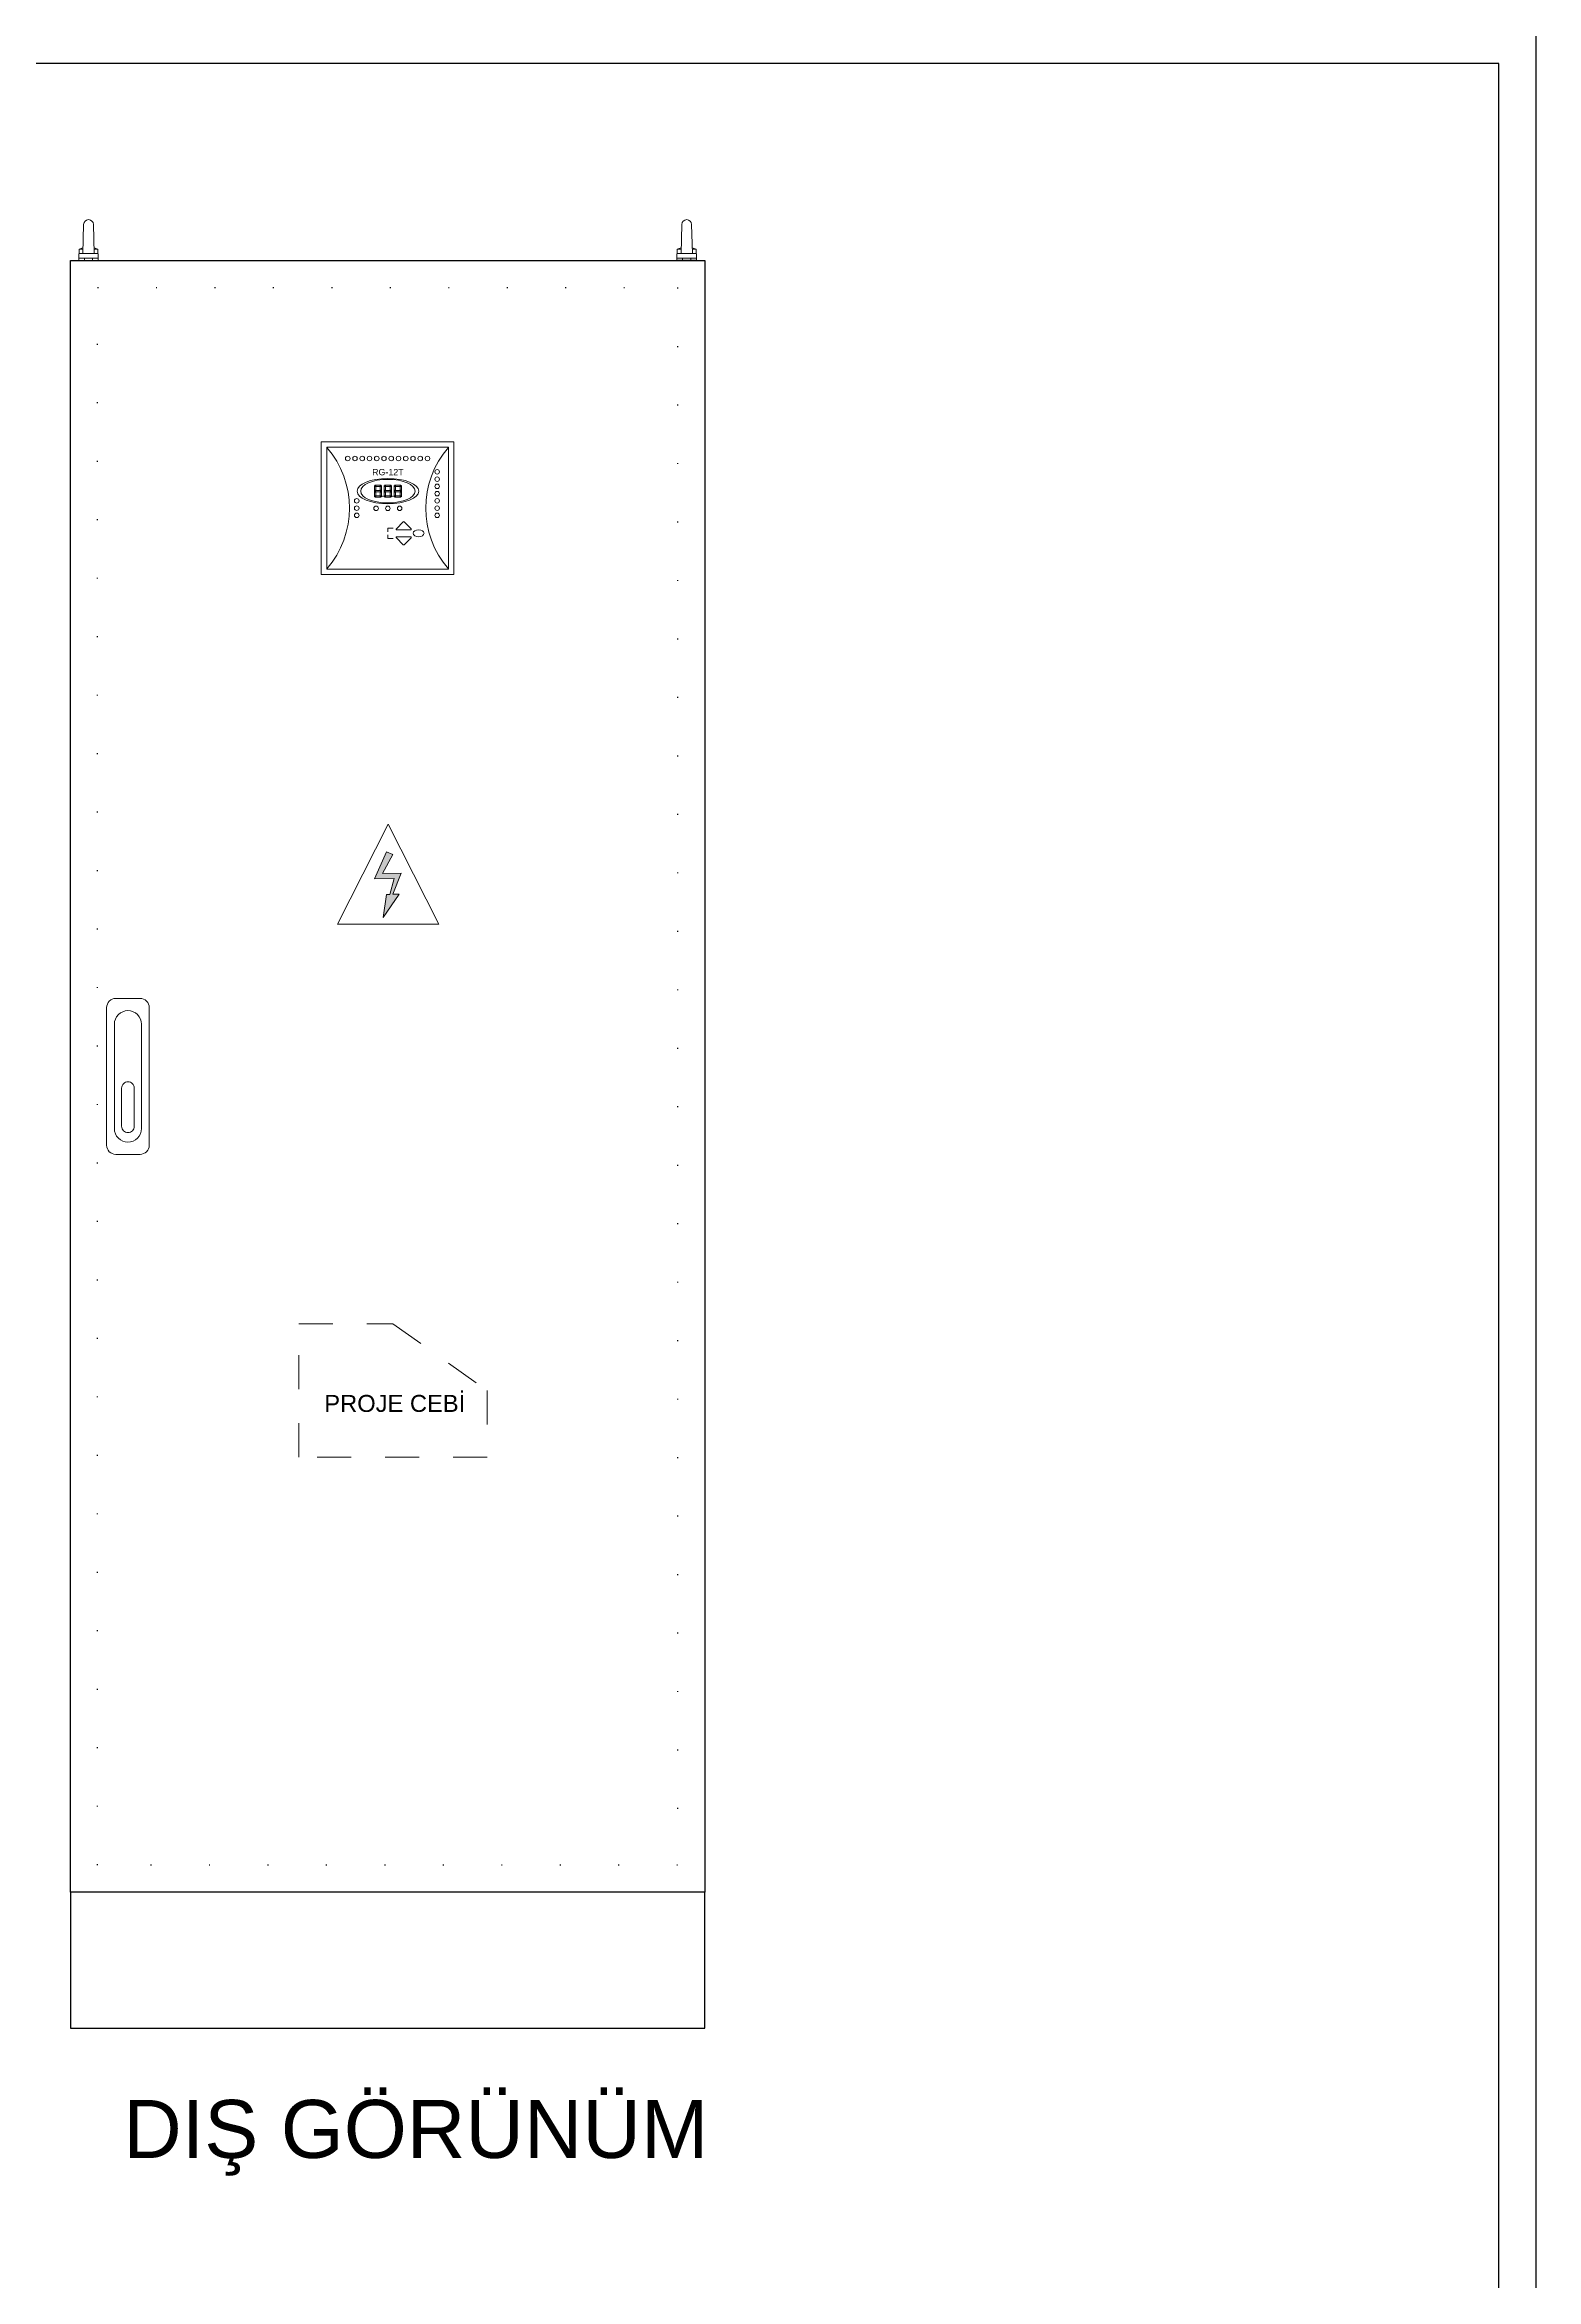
# Model space of a CAD drawing. Header units: millimetres. Extents: x 2046 to 14753, y 2361 to 29276.
# Drawn here: x 10289.1 to 10453.7, y 3519.9 to 3766.4 of the extents above; entities that cross this region are included whole.
import ezdxf
from ezdxf.enums import TextEntityAlignment as Align

# ---------------------------------------------------------------- set-up
doc = ezdxf.new("R2010")
doc.units = ezdxf.units.MM
for name, pattern in [('ACAD_ISO02W100', [15, 12, -3]), ('DOT', [6.35, 0, -6.35]), ('JIS_02_1.2', [2.5, 1.25, -1.25])]:
    doc.linetypes.add(name, pattern=pattern)
for name, color, linetype in [('HAT', 3, 'Continuous'), ('Layer 1', 7, 'Continuous'), ('PLOTRAHMEN', 1, 'Continuous'), ('T2BUSBAR', 7, 'Continuous')]:
    doc.layers.add(name, color=color, linetype=linetype)
doc.layers.add('OLCU', color=1, linetype='Continuous', lineweight=140)
doc.styles.add('ANTET', font='arial.ttf')
doc.styles.get("Standard").update_dxf_attribs({"font": 'arial.ttf'})

msp = doc.modelspace()

# ---------------------------------------------------------------- hatches: boundary and pattern name
at = {"layer": 'Layer 1', "linetype": 'ACAD_ISO02W100', "lineweight": 9, "ltscale": 200}
h = msp.add_hatch(color=0, dxfattribs=at)
h.dxf.hatch_style = 1
h.set_gradient(color1=(251, 214, 65), color2=(75, 65, 11), tint=1, name='INVCURVED')
h.paths.add_polyline_path([(10327.503, 3677.098), (10326.794, 3677.411), (10325.473, 3674.415), (10327.647, 3674.461), (10327.189, 3672.7), (10326.805, 3672.683), (10326.454, 3670.156), (10328.193, 3672.744), (10327.511, 3672.714), (10328.407, 3675.043), (10326.376, 3674.999)])

# ---------------------------------------------------------------- linework, layer by layer
at = {"color": 0, "lineweight": 9}
for p, q in [((10293.304, 3743.393), (10293.394, 3746.596)), ((10294.564, 3743.393), (10294.474, 3746.596)), ((10359.304, 3743.393), (10359.394, 3746.596)), ((10360.564, 3743.393), (10360.474, 3746.596)), ((10292.854, 3742.898), (10292.891, 3743.888)), ((10295.014, 3742.898), (10292.854, 3742.898)), ((10292.854, 3742.629), (10292.854, 3742.898)), ((10292.872, 3743.393), (10294.996, 3743.393)), ((10293.319, 3744.036), (10292.891, 3743.888)), ((10293.316, 3743.888), (10292.891, 3743.888)), ((10294.977, 3743.888), (10294.549, 3744.036)), ((10294.977, 3743.888), (10294.552, 3743.888)), ((10295.014, 3742.898), (10294.977, 3743.888)), ((10295.014, 3742.629), (10295.014, 3742.898)), ((10358.854, 3742.898), (10358.891, 3743.888)), ((10358.854, 3742.898), (10361.014, 3742.898)), ((10358.854, 3742.629), (10358.854, 3742.898)), ((10360.996, 3743.393), (10358.872, 3743.393)), ((10358.891, 3743.888), (10359.319, 3744.036)), ((10358.891, 3743.888), (10359.316, 3743.888)), ((10360.549, 3744.036), (10360.977, 3743.888)), ((10360.552, 3743.888), (10360.977, 3743.888)), ((10361.014, 3742.898), (10360.977, 3743.888)), ((10361.014, 3742.629), (10361.014, 3742.898))]:
    msp.add_line(p, q, dxfattribs=at)
for p, q in [((10292.854, 3742.629), (10295.014, 3742.629)), ((10361.014, 3742.629), (10358.854, 3742.629))]:
    msp.add_line(p, q)
at = {"color": 8, "lineweight": 9}
for p, q in [((10319.614, 3722.629), (10319.614, 3707.989)), ((10334.254, 3722.629), (10319.614, 3722.629)), ((10320.214, 3722.029), (10320.214, 3708.589)), ((10333.654, 3722.029), (10320.214, 3722.029)), ((10333.654, 3708.589), (10333.654, 3722.029)), ((10334.254, 3707.989), (10334.254, 3722.629)), ((10319.614, 3707.989), (10334.254, 3707.989)), ((10320.214, 3708.589), (10333.654, 3708.589))]:
    msp.add_line(p, q, dxfattribs=at)
at = {"lineweight": 9}
for p, q in [((10325.473, 3674.415, 0.004), (10326.794, 3677.411, 0.004)), ((10327.503, 3677.098, 0.004), (10326.376, 3674.998, 0.004)), ((10326.794, 3677.411, 0.004), (10327.503, 3677.098, 0.004)), ((10327.647, 3674.461, 0.004), (10325.473, 3674.415, 0.004)), ((10326.396, 3675.002, 0.004), (10328.415, 3675.043, 0.004)), ((10328.193, 3672.744, 0.004), (10326.454, 3670.156, 0.004)), ((10326.454, 3670.156, 0.004), (10326.806, 3672.687, 0.004)), ((10326.806, 3672.687, 0.004), (10327.189, 3672.7, 0.004)), ((10327.189, 3672.7, 0.004), (10327.647, 3674.461, 0.004)), ((10328.415, 3675.043, 0.004), (10327.511, 3672.714, 0.004)), ((10327.511, 3672.714, 0.004), (10328.193, 3672.744, 0.004))]:
    msp.add_line(p, q, dxfattribs=at)
for points in [[(10453.675, 3222.049), (10453.675, 3768.493), (9972.658, 3768.493), (9972.658, 3222.049), (10453.675, 3222.049)], [(10449.544, 3226.18), (10449.544, 3764.362), (9976.789, 3764.362), (9976.789, 3226.18)]]:
    msp.add_lwpolyline(points)
at = {"color": 0, "lineweight": 9}
for points in [[(10293.484, 3742.899), (10293.484, 3742.629), (10294.384, 3742.629), (10294.384, 3742.899)], [(10360.384, 3742.899), (10360.384, 3742.629), (10359.484, 3742.629), (10359.484, 3742.899)]]:
    msp.add_lwpolyline(points, close=True, dxfattribs=at)
at = {"lineweight": 9}
for points in [[(10299.634, 3644.029), (10296.934, 3644.029, -0.4142136), (10295.934, 3645.029), (10295.934, 3660.229, -0.4142136), (10296.934, 3661.229), (10299.634, 3661.229, -0.4142136), (10300.634, 3660.229), (10300.634, 3645.029, -0.4142136)], [(10298.284, 3645.379), (10298.284, 3645.379, -0.4142136), (10296.784, 3646.879), (10296.784, 3658.379, -0.4142136), (10298.284, 3659.879), (10298.284, 3659.879, -0.4142136), (10299.784, 3658.379), (10299.784, 3646.879, -0.4142136)], [(10298.284, 3646.429), (10298.284, 3646.429, -0.4142136), (10297.584, 3647.129), (10297.584, 3651.329, -0.4142136), (10298.284, 3652.029), (10298.284, 3652.029, -0.4142136), (10298.984, 3651.329), (10298.984, 3647.129, -0.4142136)]]:
    msp.add_lwpolyline(points, format="xyb", close=True, dxfattribs=at)
at = {"color": 0, "linetype": 'JIS_02_1.2', "lineweight": 13, "ltscale": 3}
for points in [[(10317.132, 3625.338), (10327.527, 3625.338), (10337.922, 3617.988)], [(10337.922, 3617.988), (10337.922, 3610.638), (10317.132, 3610.638), (10317.132, 3625.338)]]:
    msp.add_lwpolyline(points, dxfattribs=at)
at = {"color": 0, "lineweight": 9}
for centre in [(10293.934, 3746.589), (10359.934, 3746.589)]:
    msp.add_arc(centre, 0.54, 0.75772, 179.24228, dxfattribs=at)
at = {"layer": 'HAT', "color": 1}
msp.add_lwpolyline([(10291.934, 3742.629), (10361.934, 3742.629), (10361.934, 3562.629), (10291.934, 3562.629)], close=True, dxfattribs=at)
at = {"layer": 'HAT', "color": 1, "linetype": 'DOT'}
msp.add_lwpolyline([(10294.934, 3739.629), (10358.934, 3739.629), (10358.934, 3565.629), (10294.934, 3565.629)], close=True, dxfattribs=at)
at = {"layer": 'HAT', "color": 1}
msp.add_lwpolyline([(10291.934, 3562.629), (10291.934, 3547.629), (10361.934, 3547.629), (10361.934, 3562.629)], dxfattribs=at)
at = {"layer": 'Layer 1', "color": 0, "linetype": 'ACAD_ISO02W100', "lineweight": 9, "ltscale": 200, "extrusion": (-1.1e-15, -9e-16, -1)}
for p, q in [((10327.003, 3680.448, 0.004), (10321.412, 3669.43, 0.004)), ((10332.595, 3669.43, 0.004), (10327.003, 3680.448, 0.004)), ((10321.412, 3669.43, 0.004), (10332.595, 3669.43, 0.004))]:
    msp.add_line(p, q, dxfattribs=at)
at = {"layer": 'OLCU', "color": 30, "lineweight": 9}
for p, q in [((10325.476, 3717.798), (10325.476, 3717.194)), ((10325.616, 3717.658), (10325.476, 3717.798)), ((10325.476, 3717.194), (10325.616, 3717.334)), ((10325.476, 3717.175), (10325.476, 3716.571)), ((10325.476, 3717.175), (10325.616, 3717.035)), ((10326.23, 3717.838), (10325.516, 3717.838)), ((10325.656, 3717.698), (10325.516, 3717.838)), ((10325.546, 3717.184), (10325.616, 3717.254)), ((10325.546, 3717.184), (10325.616, 3717.114)), ((10325.616, 3717.658), (10325.616, 3717.334)), ((10326.129, 3717.254), (10325.616, 3717.254)), ((10326.129, 3717.114), (10325.616, 3717.114)), ((10325.616, 3717.035), (10325.616, 3716.711)), ((10326.09, 3717.698), (10325.656, 3717.698)), ((10326.09, 3717.698), (10326.23, 3717.838)), ((10326.129, 3717.658), (10326.269, 3717.798)), ((10326.129, 3717.334), (10326.129, 3717.658)), ((10326.269, 3717.194), (10326.129, 3717.334)), ((10326.199, 3717.184), (10326.129, 3717.254)), ((10326.199, 3717.184), (10326.129, 3717.114)), ((10326.269, 3717.175), (10326.129, 3717.035)), ((10326.129, 3716.711), (10326.129, 3717.035)), ((10326.269, 3717.194), (10326.269, 3717.798)), ((10326.269, 3716.571), (10326.269, 3717.175)), ((10326.565, 3717.798), (10326.565, 3717.194)), ((10326.705, 3717.658), (10326.565, 3717.798)), ((10326.565, 3717.194), (10326.705, 3717.334)), ((10326.565, 3717.175), (10326.565, 3716.571)), ((10326.565, 3717.175), (10326.705, 3717.035)), ((10327.319, 3717.838), (10326.604, 3717.838)), ((10326.744, 3717.698), (10326.604, 3717.838)), ((10326.635, 3717.184), (10326.705, 3717.254)), ((10326.635, 3717.184), (10326.705, 3717.114)), ((10326.705, 3717.658), (10326.705, 3717.334)), ((10327.218, 3717.254), (10326.705, 3717.254)), ((10327.218, 3717.114), (10326.705, 3717.114)), ((10326.705, 3717.035), (10326.705, 3716.711)), ((10327.179, 3717.698), (10326.744, 3717.698)), ((10327.179, 3717.698), (10327.319, 3717.838)), ((10327.218, 3717.658), (10327.358, 3717.798)), ((10327.218, 3717.334), (10327.218, 3717.658)), ((10327.358, 3717.194), (10327.218, 3717.334)), ((10327.288, 3717.184), (10327.218, 3717.254)), ((10327.288, 3717.184), (10327.218, 3717.114)), ((10327.358, 3717.175), (10327.218, 3717.035)), ((10327.218, 3716.711), (10327.218, 3717.035)), ((10327.358, 3717.194), (10327.358, 3717.798)), ((10327.358, 3716.571), (10327.358, 3717.175)), ((10327.654, 3717.798), (10327.654, 3717.194)), ((10327.794, 3717.658), (10327.654, 3717.798)), ((10327.654, 3717.194), (10327.794, 3717.334)), ((10327.654, 3717.175), (10327.794, 3717.035)), ((10327.654, 3717.175), (10327.654, 3716.571)), ((10328.407, 3717.838), (10327.693, 3717.838)), ((10327.833, 3717.698), (10327.693, 3717.838)), ((10327.724, 3717.184), (10327.794, 3717.254)), ((10327.724, 3717.184), (10327.794, 3717.114)), ((10327.794, 3717.658), (10327.794, 3717.334)), ((10328.307, 3717.254), (10327.794, 3717.254)), ((10328.307, 3717.114), (10327.794, 3717.114)), ((10327.794, 3717.035), (10327.794, 3716.711)), ((10328.267, 3717.698), (10327.833, 3717.698)), ((10328.267, 3717.698), (10328.407, 3717.838)), ((10328.307, 3717.658), (10328.447, 3717.798)), ((10328.307, 3717.334), (10328.307, 3717.658)), ((10328.447, 3717.194), (10328.307, 3717.334)), ((10328.377, 3717.184), (10328.307, 3717.254)), ((10328.377, 3717.184), (10328.307, 3717.114)), ((10328.447, 3717.175), (10328.307, 3717.035)), ((10328.307, 3716.711), (10328.307, 3717.035)), ((10328.447, 3717.194), (10328.447, 3717.798)), ((10328.447, 3716.571), (10328.447, 3717.175)), ((10325.616, 3716.711), (10325.476, 3716.571)), ((10325.656, 3716.671), (10325.516, 3716.531)), ((10325.516, 3716.531), (10326.23, 3716.531)), ((10325.656, 3716.671), (10326.09, 3716.671)), ((10326.09, 3716.671), (10326.23, 3716.531)), ((10326.129, 3716.711), (10326.269, 3716.571)), ((10326.705, 3716.711), (10326.565, 3716.571)), ((10326.744, 3716.671), (10326.604, 3716.531)), ((10326.604, 3716.531), (10327.319, 3716.531)), ((10326.744, 3716.671), (10327.179, 3716.671)), ((10327.179, 3716.671), (10327.319, 3716.531)), ((10327.218, 3716.711), (10327.358, 3716.571)), ((10327.794, 3716.711), (10327.654, 3716.571)), ((10327.833, 3716.671), (10327.693, 3716.531)), ((10327.693, 3716.531), (10328.407, 3716.531)), ((10327.833, 3716.671), (10328.267, 3716.671)), ((10328.267, 3716.671), (10328.407, 3716.531)), ((10328.307, 3716.711), (10328.447, 3716.571))]:
    msp.add_line(p, q, dxfattribs=at)
at = {"layer": 'T2BUSBAR', "color": 8, "lineweight": 9}
for points in [[(10327.554, 3713.097), (10326.954, 3713.097), (10326.954, 3712.689)], [(10326.954, 3712.38), (10326.954, 3711.972), (10327.554, 3711.972)]]:
    msp.add_lwpolyline(points, dxfattribs=at)
for points in [[(10328.652, 3713.794), (10327.895, 3713.037, 0.6681786), (10327.948, 3712.909), (10329.461, 3712.909, 0.6681786), (10329.514, 3713.037), (10328.758, 3713.794, 0.4142136)], [(10328.652, 3711.275), (10327.895, 3712.031, -0.6681786), (10327.948, 3712.159), (10329.461, 3712.159, -0.6681786), (10329.514, 3712.031), (10328.758, 3711.275, -0.4142136)]]:
    msp.add_lwpolyline(points, format="xyb", close=True, dxfattribs=at)
for centre in [(10322.534, 3720.784), (10323.334, 3720.784), (10324.134, 3720.784), (10324.934, 3720.784), (10325.734, 3720.784), (10326.534, 3720.784), (10327.334, 3720.784), (10328.134, 3720.784), (10328.934, 3720.784), (10329.734, 3720.784), (10330.534, 3720.784), (10331.334, 3720.784), (10332.395, 3719.309), (10332.395, 3718.509), (10332.395, 3717.709), (10332.395, 3716.909), (10323.528, 3716.109), (10323.528, 3715.309), (10323.528, 3714.509), (10325.661, 3715.284), (10326.961, 3715.284), (10328.261, 3715.284), (10332.395, 3716.109), (10332.395, 3715.309), (10332.395, 3714.509)]:
    msp.add_circle(centre, 0.25, dxfattribs=at)
for centre, start, end in [((10312.568, 3715.309), 318.81196, 41.18804), ((10341.3, 3715.309), 138.81196, 221.18804)]:
    msp.add_arc(centre, 10.16, start, end, dxfattribs=at)
at = {"layer": 'T2BUSBAR', "color": 30, "lineweight": 9}
for major_axis, ratio in [((-3.4, 0), 0.4117647), ((-3, 0), 0.4333333)]:
    msp.add_ellipse((10326.961, 3717.184), major_axis=major_axis, ratio=ratio, dxfattribs=at)
at = {"layer": 'T2BUSBAR', "color": 8, "lineweight": 9}
msp.add_ellipse((10330.355, 3712.534), major_axis=(-0.6, 0), ratio=0.625, dxfattribs=at)

# ---------------------------------------------------------------- texts
at = {"color": 30, "lineweight": 9, "style": 'ANTET'}
for p in [(10326.417, 3716.967), (10327.506, 3716.967)]:
    msp.add_text('.', height=0.871, dxfattribs=at).set_placement(p, align=Align.MIDDLE_CENTER)
at = {"color": 0, "linetype": 'JIS_02_1.2', "lineweight": 13}
msp.add_text('PROJE CEBİ', height=1.8722, dxfattribs=at).set_placement((10319.948, 3615.62))
at = {"layer": 'PLOTRAHMEN', "color": 30, "lineweight": 9, "style": 'ANTET'}
msp.add_text('RG-12T', height=0.7, dxfattribs=at).set_placement((10326.961, 3719.284), align=Align.MIDDLE_CENTER)
at = {"layer": 'PLOTRAHMEN', "linetype": 'DOT', "insert": (10297.76, 3539.726), "char_height": 6.4, "attachment_point": 1}
msp.add_mtext_dynamic_manual_height_columns('DIŞ GÖRÜNÜM', width=93.5237, gutter_width=10, heights=[0], dxfattribs=at)

doc.saveas('drawing.dxf')
